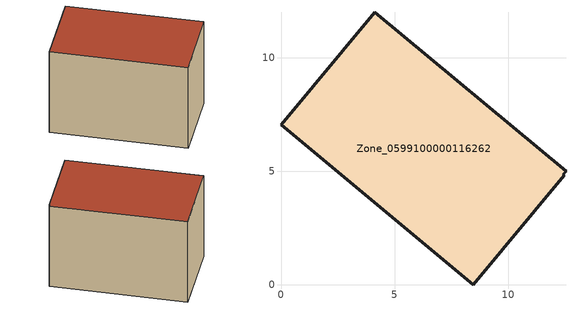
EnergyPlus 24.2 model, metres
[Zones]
Zone_0599100000116262
 floor ground (C_G): 12.54,5.01 12.42,4.86 12.47,4.82 8.46,0 0,7.06 4.12,12.01 z0
 wall outside (C_F): 12.54,5.01 4.12,12.01 0,7.06 8.46,0 12.47,4.82 12.42,4.86 12.54,5.01 z0:7.58
 roof outside (C_R): 12.42,4.86 12.54,5.01 4.12,12.01 0,7.06 8.46,0 12.47,4.82 z7.58
[BUILDING]
Pand.0599100000116262: North Axis=0; Terrain=City; Loads Convergence Tolerance Value=0.04; Temperature Convergence Tolerance Value=0.4; Solar Distribution=FullExterior; Maximum Number of Warmup Days=25; Minimum Number of Warmup Days=1
[Site:Location]
Rotterdam.The.Hague.AP_ZH_NLD Design_Conditions: Latitude=51.96; Longitude=4.45; Time Zone=1; Elevation=-4.5
[SITE:GROUNDTEMPERATURE:BUILDINGSURFACE]
18, 18, 18, 18, 18, 18, 18, 18, 18, 18, 18, 18
[MATERIAL] Thermal Absorptance=0.9; Solar Absorptance=0.7; Visible Absorptance=0.7
Name | Roughness | Thickness | Conductivity | Density | Specific Heat
G.TC.1946-1964 | MediumSmooth | 0.15 | 1 | 540 | 1210
F.TC.1946-1964 | Rough | 0.3 | 0.857143 | 1920 | 840
R.TC.1946-1964 | MediumRough | 0.2 | 0.235294 | 1500 | 1000
[CONSTRUCTION]
C_G: G.TC.1946-1964
C_F: F.TC.1946-1964
C_R: R.TC.1946-1964
[ZONE]
Zone_0599100000116262: Type=1; Multiplier=1; Ceiling Height=Autocalculate; Volume=Autocalculate; Floor Area=autocalculate; Part of Total Floor Area=Yes
[ZONEINFILTRATION:DESIGNFLOWRATE]
Infil_Zone_0599100000116262: Zone or ZoneList or Space or SpaceList=Zone_0599100000116262; Schedule=AlwaysOn; Design Flow Rate Calculation Method=Flow/Area; Flow Rate per Floor Area=0.003; Constant Term Coefficient=1; Temperature Term Coefficient=0; Velocity Term Coefficient=0; Velocity Squared Term Coefficient=0
[HVACTEMPLATE:ZONE:IDEALLOADSAIRSYSTEM]
Zone_0599100000116262: Maximum Heating Supply Air Temperature=50; Minimum Cooling Supply Air Temperature=13; Maximum Heating Supply Air Humidity Ratio=0.0156; Minimum Cooling Supply Air Humidity Ratio=0.0077; Heating Limit=NoLimit; Cooling Limit=NoLimit; Dehumidification Control Type=ConstantSensibleHeatRatio; Cooling Sensible Heat Ratio=0.7; Dehumidification Setpoint=60; Humidification Control Type=None; Humidification Setpoint=30; Outdoor Air Method=None; Outdoor Air Flow Rate per Person=0.00944; Outdoor Air Flow Rate per Zone Floor Area=0; Outdoor Air Flow Rate per Zone=0; Demand Controlled Ventilation Type=None; Outdoor Air Economizer Type=NoEconomizer; Heat Recovery Type=None; Sensible Heat Recovery Effectiveness=0.7; Latent Heat Recovery Effectiveness=0.65
[ZONECONTROL:THERMOSTAT]
ThermostatControl_Zone_0599100000116262: Zone or ZoneList=Zone_0599100000116262; Control Type Schedule=DualSetpointControlType; Control 1=Thermostat_Zone_0599100000116262; Temperature Difference Between Cutout And Setpoint=0
[THERMOSTATSETPOINT:DUALSETPOINT]
Thermostat_Zone_0599100000116262: Heating Setpoint Temperature Schedule=HeatingSetpoint_Zone_0599100000116262; Cooling Setpoint Temperature Schedule=CoolingSetpoint_Zone_0599100000116262
[SCHEDULE:COMPACT]
HeatingSetpoint_Zone_0599100000116262: Through: 12/31, For: AllDays, Until: 24:00, 21
CoolingSetpoint_Zone_0599100000116262: Through: 12/31, For: AllDays, Until: 24:00, 24
DualSetpointControlType: Through: 12/31, For: AllDays, Until: 24:00, 4
AlwaysOn: Through: 12/31, For: AllDays, Until: 24:00, 1
